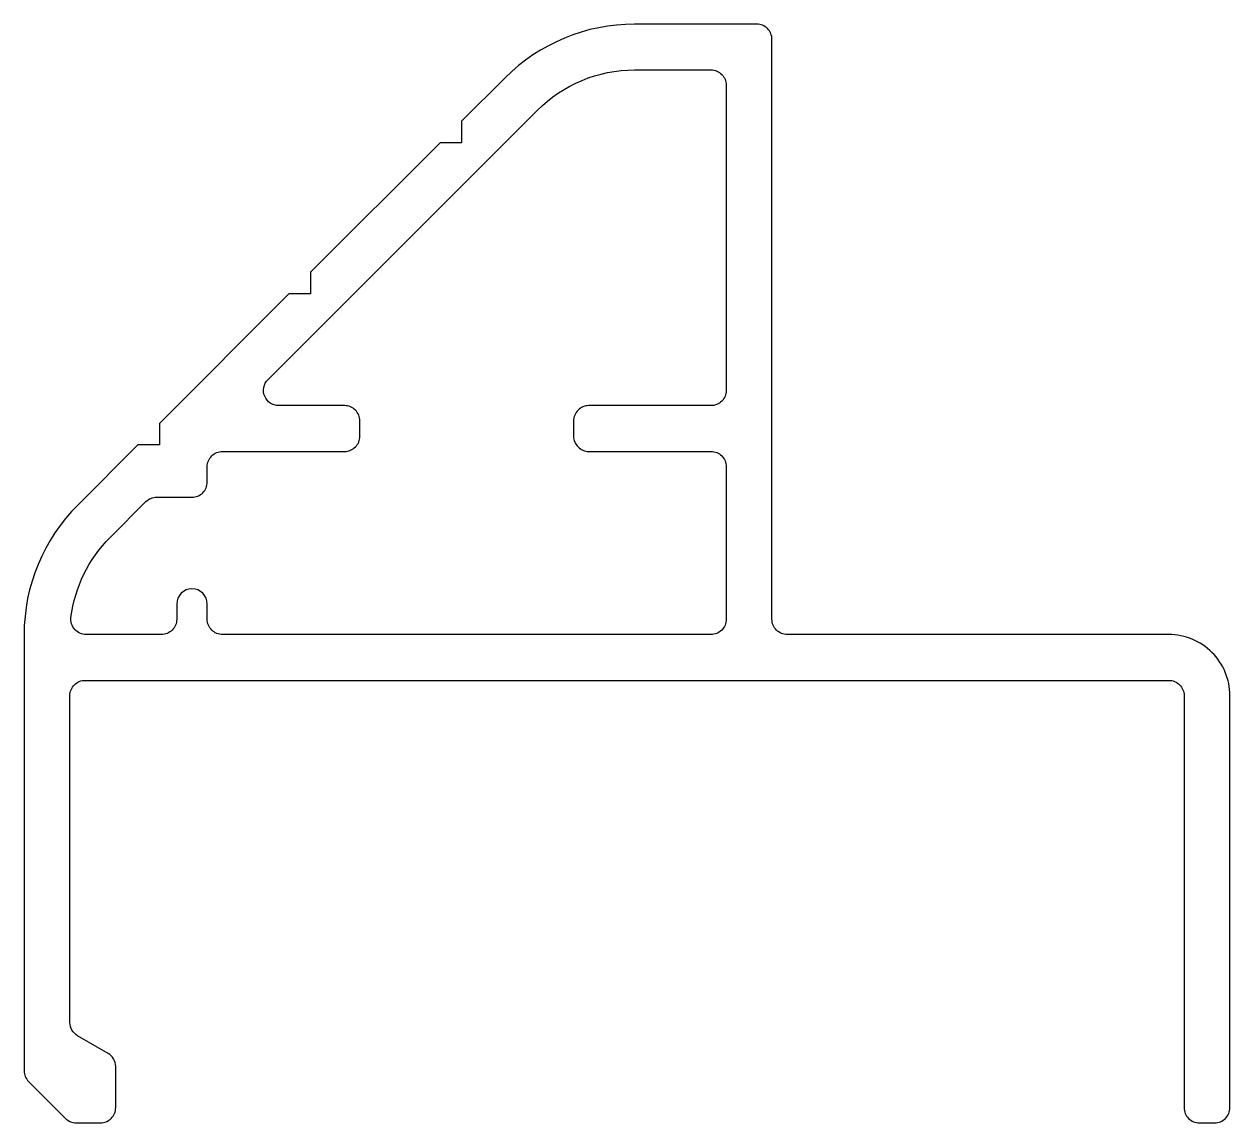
# Model space of a CAD drawing. Extents: x 379.3 to 418.8, y -64.8 to -28.8.
import ezdxf

# ---------------------------------------------------------------- set-up
doc = ezdxf.new("R2010")
doc.units = 0
doc.layers.get('0').update_dxf_attribs({"linetype": 'CONTINUOUS'})

msp = doc.modelspace()

# ---------------------------------------------------------------- linework, layer by layer
at = {"color": 0}
msp.add_line((379.333, -48.784), (379.333, -48.784), dxfattribs=at)
for points in [[(379.333, -48.783), (379.333, -63.077, 0.198912), (379.48, -63.43), (380.687, -64.637, 0.198912), (381.041, -64.784), (381.833, -64.784, 0.414214), (382.333, -64.284), (382.333, -62.938, 0.267949), (382.083, -62.505), (381.083, -61.928, -0.267949), (380.833, -61.495), (380.833, -50.784, -0.414214), (381.333, -50.284), (416.833, -50.284, -0.414214), (417.333, -50.784), (417.333, -64.284, 0.414214), (417.833, -64.784), (418.333, -64.784, 0.414214), (418.833, -64.284), (418.833, -50.784, 0.414214), (416.833, -48.784), (404.333, -48.784, -0.414214), (403.833, -48.284), (403.833, -29.284, 0.414214), (403.333, -28.784), (399.332, -28.784, 0.198912), (395.09, -30.541), (393.665, -31.966), (393.665, -32.673), (392.958, -32.673), (388.715, -36.915), (388.715, -37.623), (388.008, -37.623), (383.766, -41.865), (383.766, -42.572), (383.058, -42.572), (381.091, -44.54, 0.198912)], [(383.676, -44.284), (384.833, -44.284, 0.414214), (385.333, -43.784), (385.333, -43.284, -0.414214), (385.833, -42.784), (389.833, -42.784, 0.414214), (390.333, -42.284), (390.333, -41.784, 0.414214), (389.833, -41.284), (387.676, -41.284, -0.668164), (387.323, -40.43), (396.15, -31.602, -0.198934), (399.332, -30.284), (401.833, -30.284, -0.414214), (402.333, -30.784), (402.333, -40.784, -0.414214), (401.833, -41.284), (397.833, -41.284, 0.414214), (397.333, -41.784), (397.333, -42.284, 0.414214), (397.833, -42.784), (401.833, -42.784, -0.414214), (402.333, -43.284), (402.333, -48.284, -0.414214), (401.833, -48.784), (385.833, -48.784, -0.414214), (385.333, -48.284), (385.333, -47.784, 1), (384.333, -47.784), (384.333, -48.284, -0.414214), (383.833, -48.784), (381.365, -48.784, -0.451416), (380.869, -48.221, -0.166567), (382.152, -45.601), (383.323, -44.43, -0.198923)]]:
    msp.add_lwpolyline(points, format="xyb", close=True, dxfattribs=at)

doc.saveas('drawing.dxf')
